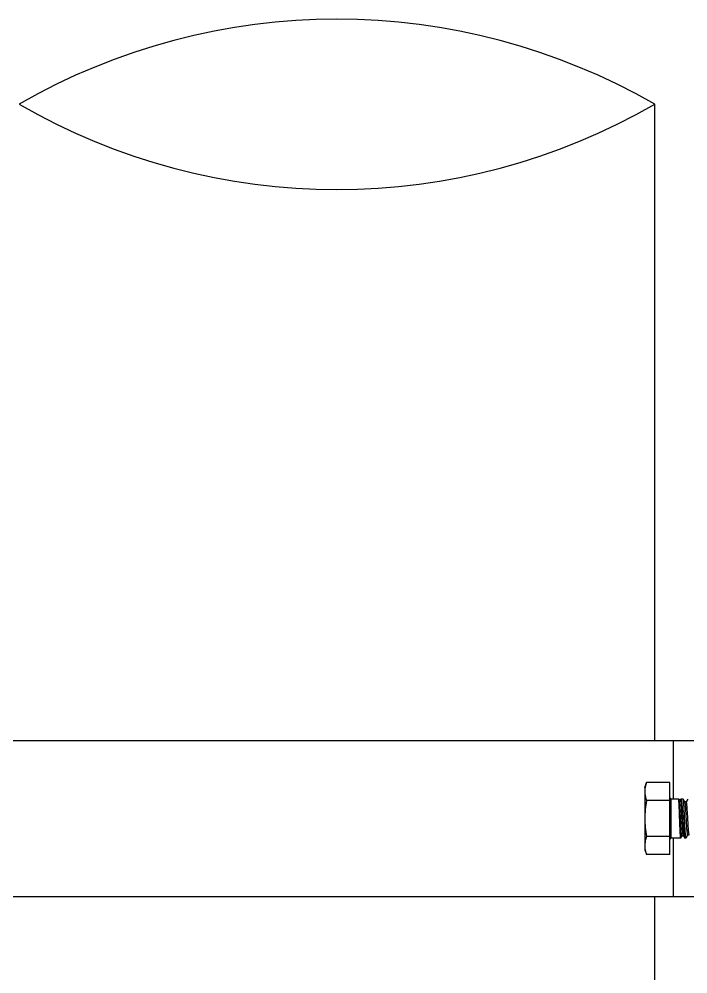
# Model space of a CAD drawing. Extents: x 27938 to 1507990, y 110129 to 923079.
# Drawn here: x 456548 to 458075, y 358222 to 360402 of the extents above; entities that cross this region are included whole.
import ezdxf

# ---------------------------------------------------------------- set-up
doc = ezdxf.new("R2010")
doc.units = 0
doc.header["$LTSCALE"] = 1000
doc.header["$MEASUREMENT"] = 0

msp = doc.modelspace()

# ---------------------------------------------------------------- linework, layer by layer
at = {"linetype": 'Continuous'}
for p, q in [((457999.2, 358754.3), (457999.2, 360207.8)), ((454869.8, 358754.3), (458225.6, 358754.3)), ((458041.9, 358620.8), (458041.9, 358754.3)), ((457976.5, 358647.5), (457980.5, 358658.5)), ((458033.5, 358658.5), (457980.5, 358658.5)), ((458033.5, 358494.2), (458033.5, 358658.5)), ((457976.5, 358647.5), (457976.5, 358505.2)), ((458033.5, 358617.5), (457980.5, 358617.5)), ((458053.9, 358620.8), (458037, 358620.8)), ((458053.9, 358620.8), (458037, 358620.8)), ((458037, 358531.9), (458037, 358620.8)), ((458054, 358620.8), (458053.9, 358620.8)), ((458055, 358619), (458054, 358620.8)), ((458058.2, 358619.1), (458054.9, 358619.1)), ((458058.9, 358620.6), (458058.1, 358619.2)), ((458058.9, 358620.6), (458059.2, 358620.8)), ((458064.5, 358620.8), (458059.2, 358620.8)), ((458064.5, 358620.8), (458059.2, 358620.8)), ((458064.6, 358620.7), (458064.5, 358620.8)), ((458068.4, 358614.2), (458064.6, 358620.7)), ((458071.5, 358614.4), (458068.3, 358614.4)), ((458075.1, 358620.7), (458071.4, 358614.4)), ((458033.5, 358535.3), (457980.5, 358535.3)), ((458058.8, 358531.9), (458037, 358531.9)), ((458058.8, 358531.9), (458037, 358531.9)), ((458041.9, 358398.4), (458041.9, 358531.9)), ((458058.9, 358532), (458058.8, 358531.9)), ((458058.8, 358531.9), (458058.8, 358531.9)), ((458058.9, 358532), (458061.6, 358536.5)), ((458061.5, 358536.6), (458064.8, 358536.6)), ((458064.7, 358536.7), (458067.4, 358532.1)), ((458067.4, 358532.1), (458067.6, 358531.9)), ((458070.7, 358531.9), (458067.6, 358531.9)), ((458070.7, 358531.9), (458067.6, 358531.9)), ((458070.9, 358532), (458070.7, 358531.9)), ((458070.7, 358531.9), (458070.7, 358531.9)), ((458070.9, 358532), (458075, 358539.1)), ((458074.9, 358539.1), (458078.1, 358539.1)), ((457976.5, 358505.2), (457980.5, 358494.2)), ((458033.5, 358494.2), (457980.5, 358494.2)), ((454869.8, 358398.4), (458225.6, 358398.4)), ((457999.2, 356840.3), (457999.2, 358398.4))]:
    msp.add_line(p, q, dxfattribs=at)
at = {"color": 0}
for centre, start, end in [((457273.5, 358950.7), 60, 120), ((457273.5, 361464.8), 240, 300)]:
    msp.add_arc(centre, 1451.5, start, end, dxfattribs=at)
at = {"linetype": 'Continuous'}
for centre, radius, start, end in [((458034, 358636.9), 57.5, 168.6965, 169.4725), ((458037, 358624.4), 3.56, 180, 270), ((458037, 358528.3), 3.56, 90, 180), ((458034, 358515.8), 57.5, 190.5275, 191.3069)]:
    msp.add_arc(centre, radius, start, end, dxfattribs=at)
for points, knots in [([(457980.5, 358658.5), (457980.2, 358657.7), (457979, 358654.3), (457978.1, 358650.8), (457977.6, 358648.2)], [0, 0, 0, 0, 0.253106, 1, 1, 1, 1]), ([(457976.5, 358638), (457976.5, 358636.3), (457976.9, 358629.3), (457978.7, 358622.4), (457980.5, 358617.5)], [0, 0, 0, 0, 0.246324, 1, 1, 1, 1]), ([(458058.8, 358531.9), (458058.7, 358531.9), (458058.6, 358532.3), (458058.5, 358532.9), (458058.3, 358534), (458058.2, 358535.4), (458058, 358537.2), (458057.8, 358540.4), (458057.5, 358545.1), (458057.2, 358551.6), (458056.9, 358558.9), (458056.6, 358567), (458056.3, 358575.3), (458056, 358583.8), (458055.7, 358591.9), (458055.4, 358599.5), (458055.1, 358606.2), (458054.9, 358611.8), (458054.6, 358616.1), (458054.4, 358618.8), (458054.1, 358620.2), (458054, 358620.6), (458054, 358620.8)], [0, 0, 0, 0, 0.003341, 0.010939, 0.022966, 0.039355, 0.059974, 0.084639, 0.145183, 0.218785, 0.302749, 0.393988, 0.489144, 0.584725, 0.67722, 0.763222, 0.839568, 0.903457, 0.952554, 0.985078, 0.99476, 1, 1, 1, 1]), ([(458061.5, 358536.6), (458061.4, 358536.6), (458061.2, 358536.9), (458061.1, 358537.4), (458060.9, 358538.4), (458060.6, 358540.4), (458060.2, 358543.8), (458059.8, 358548.7), (458059.4, 358554.7), (458059, 358561.5), (458058.6, 358568.9), (458058.1, 358579.2), (458057.6, 358589.3), (458057, 358598.9), (458056.6, 358605.1), (458056.2, 358610.3), (458055.9, 358614.4), (458055.5, 358617.1), (458055.3, 358618.6), (458055, 358619)], [0, 0, 0, 0, 0.003453, 0.010902, 0.022763, 0.039014, 0.084102, 0.144511, 0.217944, 0.301623, 0.392412, 0.486951, 0.673489, 0.7588, 0.83473, 0.898664, 0.948459, 0.982524, 1, 1, 1, 1]), ([(458064.7, 358536.7), (458064.4, 358537.2), (458064.2, 358538.7), (458063.7, 358541.6), (458063.4, 358545.9), (458063, 358551.4), (458062.6, 358557.8), (458062, 358567.5), (458061.5, 358577.7), (458061, 358587.9), (458060.6, 358595.2), (458060.2, 358601.9), (458059.8, 358607.6), (458059.4, 358612.3), (458059.1, 358615.5), (458058.8, 358617.4), (458058.6, 358618.3), (458058.4, 358618.8), (458058.3, 358619.1), (458058.2, 358619.1)], [0, 0, 0, 0, 0.018666, 0.054844, 0.107331, 0.174142, 0.252739, 0.34016, 0.528282, 0.622102, 0.711243, 0.792554, 0.863208, 0.920799, 0.96343, 0.978707, 0.989821, 0.996781, 1, 1, 1, 1]), ([(458059.2, 358620.8), (458059.3, 358620.8), (458059.6, 358620.7), (458059.6, 358620.3), (458059.7, 358620.1)], [0, 0, 0, 0, 0.145776, 1, 1, 1, 1]), ([(458059.7, 358620.1), (458060, 358619.4), (458060.3, 358617.5), (458060.8, 358614.1), (458061.3, 358609.5), (458061.9, 358601.4), (458062.7, 358589.6), (458063.6, 358574.6), (458064.4, 358561.9), (458065, 358552.3), (458065.5, 358546.1), (458065.9, 358540.9), (458066.3, 358536.8), (458066.8, 358534), (458067.1, 358532.5), (458067.4, 358532.1)], [0, 0, 0, 0, 0.024851, 0.064429, 0.117626, 0.182805, 0.340627, 0.518099, 0.6929, 0.772338, 0.843044, 0.902787, 0.949703, 0.982372, 1, 1, 1, 1]), ([(458070.7, 358531.9), (458070.6, 358531.9), (458070.5, 358532.3), (458070.3, 358532.9), (458070.1, 358534), (458069.8, 358536.1), (458069.5, 358539.7), (458069.1, 358545), (458068.7, 358551.4), (458068.3, 358558.7), (458068, 358566.7), (458067.6, 358575), (458067.2, 358583.4), (458066.9, 358591.5), (458066.5, 358599), (458066.1, 358605.8), (458065.8, 358611.4), (458065.4, 358615.8), (458065, 358618.8), (458064.9, 358620.3), (458064.6, 358620.7)], [0, 0, 0, 0, 0.003595, 0.011264, 0.023265, 0.039554, 0.084464, 0.144449, 0.21736, 0.300564, 0.391048, 0.485525, 0.580564, 0.672718, 0.758642, 0.835218, 0.899669, 0.949676, 0.983465, 1, 1, 1, 1]), ([(458074.9, 358539.1), (458074.8, 358539.1), (458074.6, 358539.3), (458074.3, 358540.2), (458074, 358542.2), (458073.6, 358545.4), (458073.2, 358549.8), (458072.8, 358555.2), (458072.4, 358561.4), (458072, 358568), (458071.5, 358577.4), (458071, 358586.6), (458070.4, 358595.4), (458070.1, 358601.1), (458069.7, 358606), (458069.3, 358609.8), (458068.9, 358612.4), (458068.7, 358613.8), (458068.4, 358614.2)], [0, 0, 0, 0, 0.003527, 0.010833, 0.038211, 0.082176, 0.141245, 0.213301, 0.295738, 0.385567, 0.479533, 0.666283, 0.752354, 0.829384, 0.894647, 0.945862, 0.981304, 1, 1, 1, 1]), ([(458078, 358539.2), (458077.8, 358539.7), (458077.5, 358541.1), (458077.1, 358543.7), (458076.8, 358547.6), (458076.4, 358552.5), (458076, 358558.3), (458075.4, 358567.1), (458074.9, 358576.4), (458074.4, 358585.7), (458074, 358592.3), (458073.6, 358598.4), (458073.2, 358603.7), (458072.8, 358608.1), (458072.4, 358611.3), (458072.1, 358613.3), (458071.8, 358614.1), (458071.6, 358614.4), (458071.5, 358614.4)], [0, 0, 0, 0, 0.019043, 0.055063, 0.107001, 0.173025, 0.250754, 0.337372, 0.524516, 0.618282, 0.707667, 0.789473, 0.860794, 0.919118, 0.962435, 0.989361, 0.996538, 1, 1, 1, 1]), ([(457980.5, 358535.3), (457979.9, 358533.6), (457977.7, 358526.9), (457976.5, 358519.9), (457976.5, 358514.7)], [0, 0, 0, 0, 0.255696, 1, 1, 1, 1]), ([(457977.6, 358504.5), (457978.1, 358501.9), (457979, 358498.4), (457980.2, 358495), (457980.5, 358494.2)], [0, 0, 0, 0, 0.746895, 1, 1, 1, 1])]:
    msp.add_open_spline(points, degree=3, knots=knots, dxfattribs=at)
for points in [[(457977.4, 358647.4), (457976.8, 358644.3), (457976.5, 358641.1), (457976.5, 358638)], [(457980.5, 358617.5), (457978.1, 358603.9), (457976.5, 358590.1), (457976.5, 358576.4)], [(457976.5, 358576.4), (457976.5, 358562.6), (457978.1, 358548.8), (457980.5, 358535.3)], [(457976.5, 358514.7), (457976.5, 358511.6), (457976.8, 358508.4), (457977.4, 358505.3)]]:
    msp.add_open_spline(points, degree=3, dxfattribs=at)

doc.saveas('drawing.dxf')
